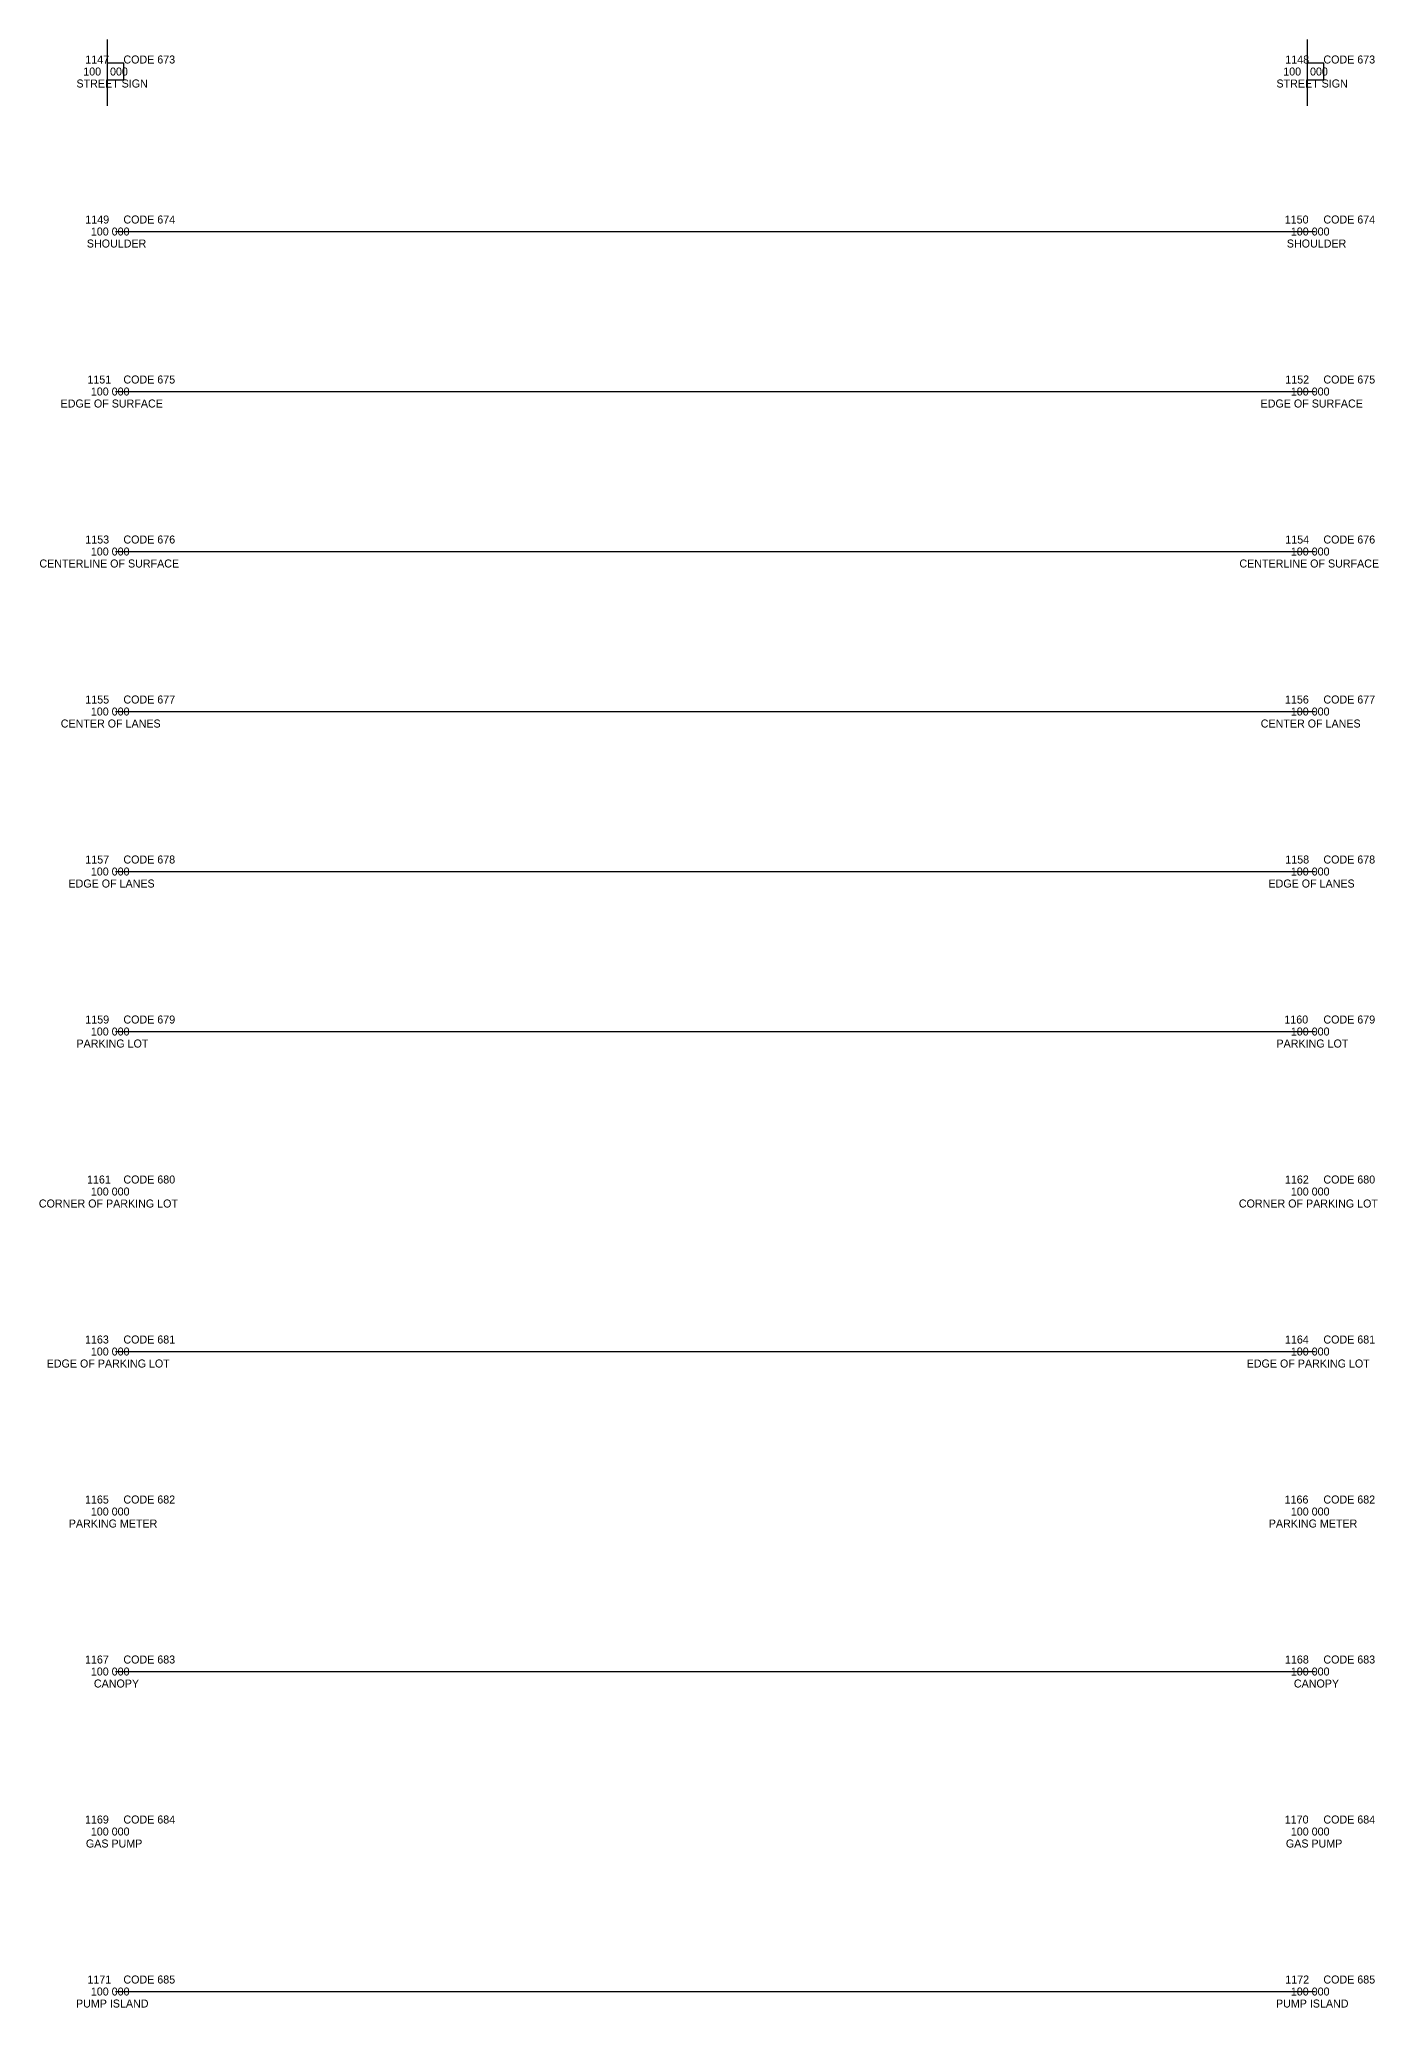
# Model space of a CAD drawing. Extents: x -12 to 6123, y -3 to 1005.
# Drawn here: x 3840.5 to 4007.9, y 518 to 764 of the extents above; entities that cross this region are included whole.
import ezdxf

# ---------------------------------------------------------------- set-up
doc = ezdxf.new("R2010")
doc.units = 0
for name, color, linetype in [('Design_EX_Roadway Profile', 7, 'Continuous'), ('Topo_Entrances', 7, 'Continuous'), ('Topo_EOP', 7, 'Continuous'), ('Topo_Field Comments', 7, 'Continuous'), ('Topo_NonHighway Improvements', 7, 'Continuous'), ('Topo_Point Descriptions', 7, 'Continuous'), ('Topo_Point Elevations', 7, 'Continuous'), ('Topo_Point Numbers', 7, 'Continuous'), ('Topo_Shoulder', 7, 'Continuous'), ('Topo_Traffic Sign', 7, 'Continuous')]:
    doc.layers.add(name, color=color, linetype=linetype)

msp = doc.modelspace()

# ---------------------------------------------------------------- linework, layer by layer
at = {"layer": 'Design_EX_Roadway Profile'}
for p, q in [((3850, 700), (3850, 700)), ((3850, 700), (4000, 700)), ((4000, 700), (4000, 700))]:
    msp.add_line(p, q, dxfattribs=at)
at = {"layer": 'Topo_Entrances'}
for p, q in [((3850, 640), (3850, 640)), ((3850, 640), (4000, 640)), ((4000, 640), (4000, 640)), ((3850, 620), (3850, 620)), ((4000, 620), (4000, 620)), ((3850, 600), (3850, 600)), ((3850, 600), (4000, 600)), ((4000, 600), (4000, 600)), ((3850, 580), (3850, 580)), ((4000, 580), (4000, 580))]:
    msp.add_line(p, q, dxfattribs=at)
at = {"layer": 'Topo_EOP'}
for p, q in [((3850, 720), (3850, 720)), ((3850, 720), (4000, 720)), ((4000, 720), (4000, 720)), ((3850, 680), (3850, 680)), ((3850, 680), (4000, 680)), ((4000, 680), (4000, 680)), ((3850, 660), (3850, 660)), ((3850, 660), (4000, 660)), ((4000, 660), (4000, 660))]:
    msp.add_line(p, q, dxfattribs=at)
at = {"layer": 'Topo_NonHighway Improvements'}
for p, q in [((3850, 560), (3850, 560)), ((3850, 560), (4000, 560)), ((4000, 560), (4000, 560)), ((3850, 540), (3850, 540)), ((4000, 540), (4000, 540)), ((3850, 520), (3850, 520)), ((3850, 520), (4000, 520)), ((4000, 520), (4000, 520))]:
    msp.add_line(p, q, dxfattribs=at)
at = {"layer": 'Topo_Shoulder'}
for p, q in [((3850, 740), (3850, 740)), ((3850, 740), (4000, 740)), ((4000, 740), (4000, 740))]:
    msp.add_line(p, q, dxfattribs=at)
at = {"layer": 'Topo_Traffic Sign'}
for p, q in [((3848.96, 764.02), (3848.96, 755.69)), ((3998.96, 764.02), (3998.96, 755.69))]:
    msp.add_line(p, q, dxfattribs=at)
for points in [[(3851.04, 761.04), (3848.96, 761.04), (3848.96, 758.96), (3851.04, 758.96)], [(4001.04, 761.04), (3998.96, 761.04), (3998.96, 758.96), (4001.04, 758.96)]]:
    msp.add_lwpolyline(points, close=True, dxfattribs=at)

# ---------------------------------------------------------------- texts
at = {"layer": 'Topo_Field Comments'}
for s, p in [('CODE 673', (3851, 761)), ('CODE 673', (4001, 761)), ('CODE 674', (3851, 741)), ('CODE 674', (4001, 741)), ('CODE 675', (3851, 721)), ('CODE 675', (4001, 721)), ('CODE 676', (3851, 701)), ('CODE 676', (4001, 701)), ('CODE 677', (3851, 681)), ('CODE 677', (4001, 681)), ('CODE 678', (3851, 661)), ('CODE 678', (4001, 661)), ('CODE 679', (3851, 641)), ('CODE 679', (4001, 641)), ('CODE 680', (3851, 621)), ('CODE 680', (4001, 621)), ('CODE 681', (3851, 601)), ('CODE 681', (4001, 601)), ('CODE 682', (3851, 581)), ('CODE 682', (4001, 581)), ('CODE 683', (3851, 561)), ('CODE 683', (4001, 561)), ('CODE 684', (3851, 541)), ('CODE 684', (4001, 541)), ('CODE 685', (3851, 521)), ('CODE 685', (4001, 521))]:
    msp.add_text(s, height=1, dxfattribs=at).set_placement(p)
at = {"layer": 'Topo_Point Descriptions'}
for s, p in [('STREET SIGN', (3845.13, 758)), ('STREET SIGN', (3995.13, 758)), ('SHOULDER', (3846.43, 738)), ('SHOULDER', (3996.43, 738)), ('EDGE OF SURFACE', (3843.15, 718)), ('EDGE OF SURFACE', (3993.15, 718)), ('CENTERLINE OF SURFACE', (3840.5, 698)), ('CENTERLINE OF SURFACE', (3990.5, 698)), ('CENTER OF LANES', (3843.17, 678)), ('CENTER OF LANES', (3993.17, 678)), ('EDGE OF LANES', (3844.13, 658)), ('EDGE OF LANES', (3994.13, 658)), ('PARKING LOT', (3845.13, 638)), ('PARKING LOT', (3995.13, 638)), ('CORNER OF PARKING LOT', (3840.43, 618)), ('CORNER OF PARKING LOT', (3990.43, 618)), ('EDGE OF PARKING LOT', (3841.41, 598)), ('EDGE OF PARKING LOT', (3991.41, 598)), ('PARKING METER', (3844.17, 578)), ('PARKING METER', (3994.17, 578)), ('CANOPY', (3847.31, 558)), ('CANOPY', (3997.31, 558)), ('GAS PUMP', (3846.31, 538)), ('GAS PUMP', (3996.31, 538)), ('PUMP ISLAND', (3845.07, 518)), ('PUMP ISLAND', (3995.07, 518))]:
    msp.add_text(s, height=1, dxfattribs=at).set_placement(p)
at = {"layer": 'Topo_Point Elevations'}
for s, p in [('100   000', (3845.98, 759.5)), ('100   000', (3995.98, 759.5)), ('100 000', (3846.93, 739.5)), ('100 000', (3996.93, 739.5)), ('100 000', (3846.93, 719.5)), ('100 000', (3996.93, 719.5)), ('100 000', (3846.93, 699.5)), ('100 000', (3996.93, 699.5)), ('100 000', (3846.93, 679.5)), ('100 000', (3996.93, 679.5)), ('100 000', (3846.93, 659.5)), ('100 000', (3996.93, 659.5)), ('100 000', (3846.93, 639.5)), ('100 000', (3996.93, 639.5)), ('100 000', (3846.93, 619.5)), ('100 000', (3996.93, 619.5)), ('100 000', (3846.93, 599.5)), ('100 000', (3996.93, 599.5)), ('100 000', (3846.93, 579.5)), ('100 000', (3996.93, 579.5)), ('100 000', (3846.93, 559.5)), ('100 000', (3996.93, 559.5)), ('100 000', (3846.93, 539.5)), ('100 000', (3996.93, 539.5)), ('100 000', (3846.93, 519.5)), ('100 000', (3996.93, 519.5))]:
    msp.add_text(s, height=1, dxfattribs=at).set_placement(p)
at = {"layer": 'Topo_Point Numbers'}
for s, p in [('1147', (3846.24, 761)), ('1148', (3996.24, 761)), ('1149', (3846.24, 741)), ('1150', (3996.17, 741)), ('1151', (3846.5, 721)), ('1152', (3996.24, 721)), ('1153', (3846.24, 701)), ('1154', (3996.24, 701)), ('1155', (3846.24, 681)), ('1156', (3996.2, 681)), ('1157', (3846.24, 661)), ('1158', (3996.24, 661)), ('1159', (3846.24, 641)), ('1160', (3996.12, 641)), ('1161', (3846.45, 621)), ('1162', (3996.2, 621)), ('1163', (3846.2, 601)), ('1164', (3996.2, 601)), ('1165', (3846.2, 581)), ('1166', (3996.15, 581)), ('1167', (3846.2, 561)), ('1168', (3996.2, 561)), ('1169', (3846.2, 541)), ('1170', (3996.17, 541)), ('1171', (3846.5, 521)), ('1172', (3996.24, 521))]:
    msp.add_text(s, height=1, dxfattribs=at).set_placement(p)

doc.saveas('drawing.dxf')
